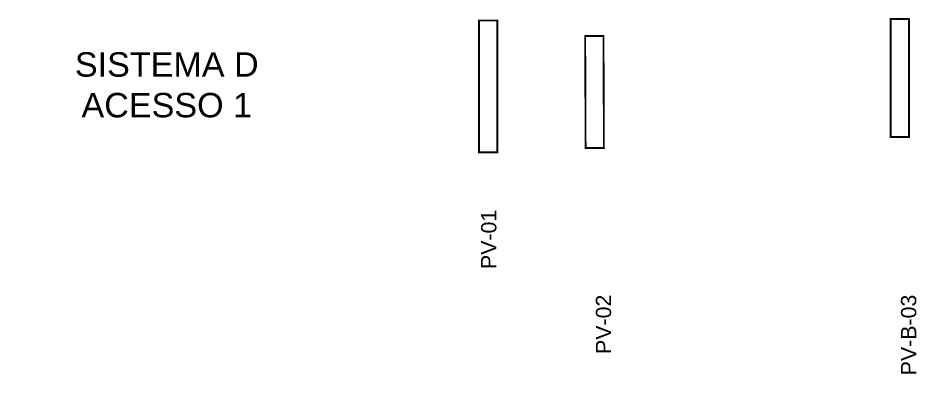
# Model space of a CAD drawing. Extents: x -160 to 364724, y -100 to 7353297.
# Drawn here: x 360050.3 to 360198.7, y 7348021.1 to 7348080.9 of the extents above; entities that cross this region are included whole.
import ezdxf

# ---------------------------------------------------------------- set-up
doc = ezdxf.new("R2010")
doc.units = 0
doc.header["$LTSCALE"] = 5
for name, color, linetype in [('LIN - PV PERFIL', 4, 'Continuous'), ('LIN-ARQ-TEXTO_MENOR', 1, 'Continuous'), ('P_Perfil_Texto_Quadro', 2, 'Continuous')]:
    doc.layers.add(name, color=color, linetype=linetype)
doc.styles.add('CARIMBO', font='arial.ttf', dxfattribs={"height": 2})
doc.styles.get("Standard").update_dxf_attribs({"font": 'arial.ttf'})

msp = doc.modelspace()

# ---------------------------------------------------------------- linework, layer by layer
at = {"layer": 'LIN - PV PERFIL', "color": 4, "const_width": 0.3}
for points in [[(360125.818, 7348058.874), (360128.818, 7348058.874), (360128.818, 7348080.481), (360125.818, 7348080.481)], [(360193.286, 7348061.374), (360196.286, 7348061.374), (360196.286, 7348080.711), (360193.286, 7348080.711)], [(360143.288, 7348059.574), (360146.288, 7348059.574), (360146.217, 7348077.936), (360143.217, 7348077.936)]]:
    msp.add_lwpolyline(points, close=True, dxfattribs=at)

# ---------------------------------------------------------------- texts
at = {"layer": 'LIN-ARQ-TEXTO_MENOR', "color": 7, "char_height": 2.5, "attachment_point": 5, "rotation": 90, "bg_fill": 3, "box_fill_scale": 1.5, "bg_fill_color": 256, "bg_fill_transparency": 0}
for s, insert in [('PV-01', (360127.432, 7348044.602)), ('PV-02', (360146.237, 7348030.688)), ('PV-B-03', (360196.235, 7348028.938))]:
    msp.add_mtext(s, dxfattribs=dict(at, insert=insert))
at = {"layer": 'P_Perfil_Texto_Quadro', "color": 3, "linetype": 'Continuous', "lineweight": -3, "insert": (360074.659, 7348069.907), "char_height": 4, "width": 44.716, "attachment_point": 5, "style": 'CARIMBO', "bg_fill": 3, "box_fill_scale": 1.5, "bg_fill_color": 256, "bg_fill_transparency": 0}
msp.add_mtext('SISTEMA D \\PACESSO 1', dxfattribs=at)

doc.saveas('drawing.dxf')
